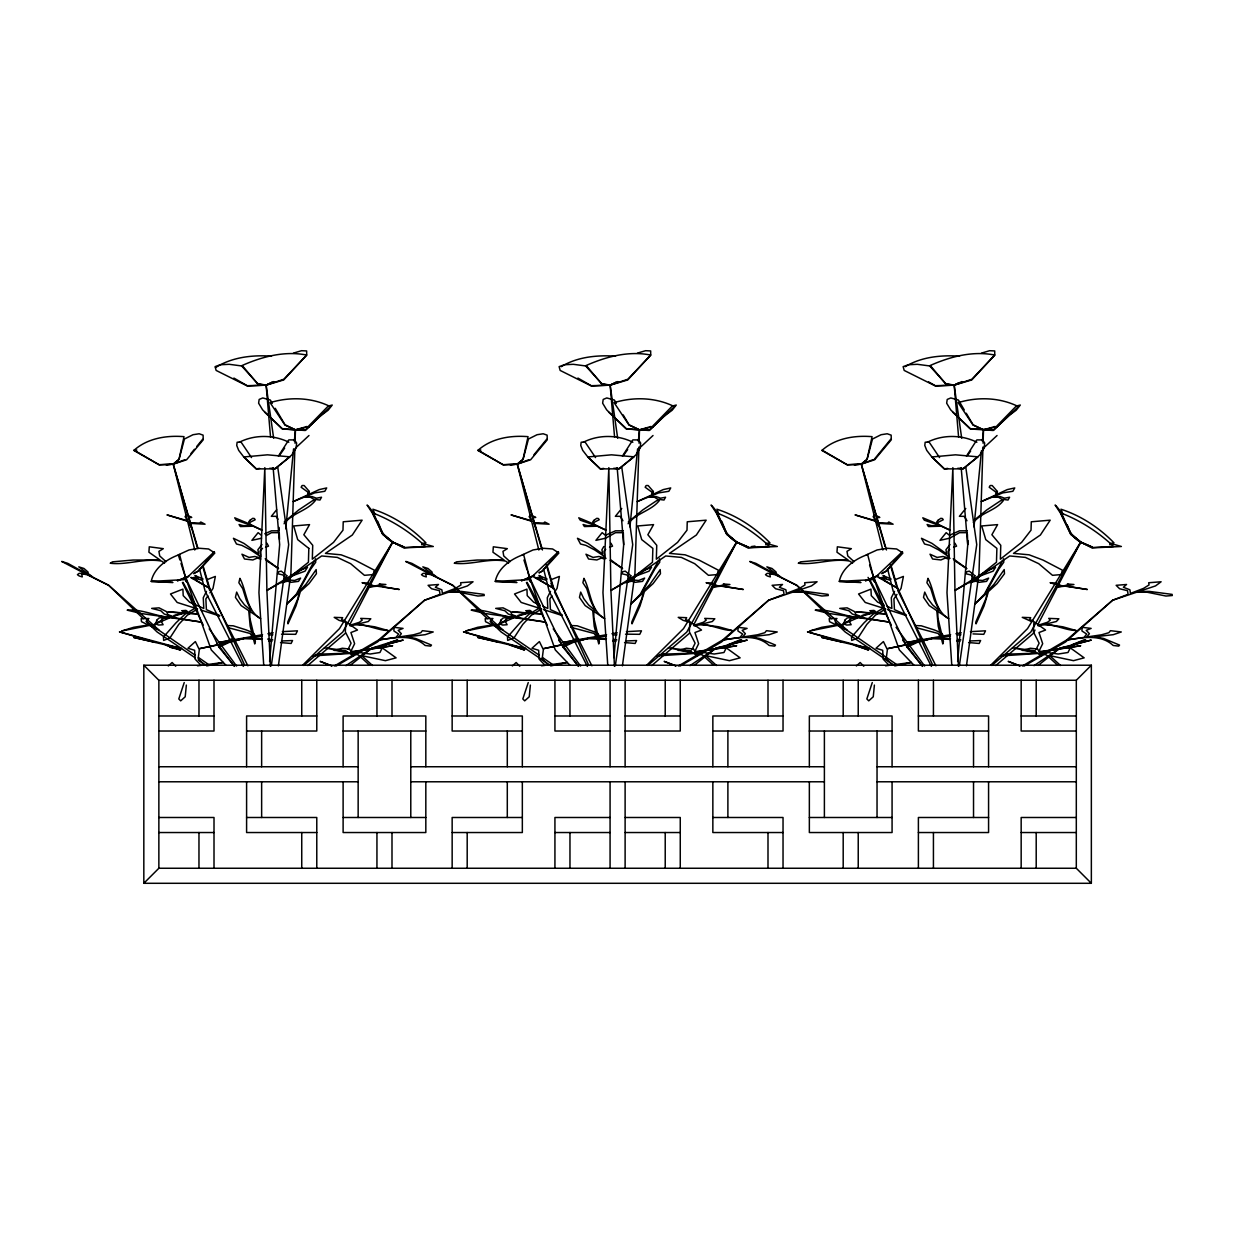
<?xml version="1.0" encoding="UTF-8"?>
<svg xmlns="http://www.w3.org/2000/svg" width="1234" height="1234" viewBox="0 0 1234 1234"><rect width="100%" height="100%" fill="white"/><g stroke="black" fill="none" stroke-linecap="round" stroke-linejoin="round"><path stroke-width="1.5" d="M718.157 573.039L718.234 570.123L699.107 560.128L685.117 554.822L669.476 553.372L696.362 535.016L706.157 520.177L687.245 521.781L686.999 530.173L677.574 542.374L656.334 559.187L656.75 545.32L647.865 534.738L653.557 524.62L637.716 525.962L641.726 539.628L652.863 548.39L652.447 562.272L627.319 582.155L665.697 555.963L681.338 557.398L694.68 563.676L708.47 575.322L718.111 574.504M1062.181 573.039L1062.273 570.123L1043.131 560.128L1029.156 554.822L1013.515 553.372L1040.385 535.016L1050.18 520.177L1031.285 521.781L1031.022 530.173L1021.598 542.374L1000.373 559.187L1000.774 545.32L991.889 534.738L997.596 524.62L981.755 525.962L985.75 539.628L996.887 548.39L996.47 562.272L971.359 582.155L1009.721 555.963L1025.377 557.398L1038.704 563.676L1052.509 575.322L1062.135 574.504M294.849 448.96L290.916 573.332L278.39 665.851M295.019 443.222L295.45 429.833L285.039 424.804L275.244 408.3M638.934 447.047L634.939 573.332L622.414 665.851M639.058 443.222L639.474 429.833L629.062 424.804L623.185 414.902M982.958 447.047L978.978 573.332L966.453 665.851M983.082 443.222L983.498 429.833L973.086 424.804L966.237 413.251M269.598 661.486L279.671 544.61L273.146 467.763M613.961 657.66L623.694 544.61L623.324 532.672L615.519 532.672L605.555 538.209L595.914 540.353L602.146 532.672L605.462 535.294L615.457 530.821L623.263 530.821M957.646 661.486L968.088 540.939M186.349 685.086L185.208 696.778L180.688 700.85L178.807 698.922L184.236 682.556M285.748 528.831L293.584 448.868M294.324 441.248L295.45 429.833L307.112 426.455M530.373 685.086L529.232 696.778L524.712 700.85L522.83 698.922L528.26 682.556M629.957 526.933L637.608 448.868M638.348 441.248L639.474 429.833L651.136 426.455M874.397 685.086L873.256 696.778L868.736 700.85L866.854 698.922L872.284 682.556M973.996 526.933L981.446 450.78M982.387 441.248L983.498 429.833L995.175 426.455M271.295 665.758L288.694 544.61L277.681 466.776M615.319 665.758L632.718 544.61L621.705 466.776M959.358 665.758L976.742 544.61L965.728 466.776M348.081 649.346L351.073 643.207L345.319 631.777L345.875 621.658L357.505 630.034L350.919 632.533L354.621 643.685L350.872 651.367L370.2 654.02L379.964 652.493L382.232 647.85L396.099 657.845L385.424 660.668L361.685 655.64L372.483 665.496M692.104 649.346L695.112 643.207L689.359 631.777L689.914 621.658L701.529 630.034L694.943 632.533L698.645 643.685L694.896 651.367L714.224 654.02L723.988 652.493L726.255 647.85L740.122 657.845L729.448 660.668L705.725 655.64L716.507 665.496M1036.144 649.346L1039.136 643.207L1033.382 631.777L1033.938 621.658L1045.568 630.034L1038.982 632.533L1042.684 643.685L1038.935 651.367L1058.248 654.02L1068.012 652.493L1070.279 647.85L1084.162 657.845L1073.487 660.668L1049.748 655.64L1060.546 665.496M206.479 591.364L203.271 597.734L203.78 608.47L189.589 602.146L183.203 595.636L182.894 589.127L170.493 593.986L177.172 602.454L195.08 608.161L184.869 614.347L175.814 623.016L163.474 637.037L163.644 640.431L169.953 637.947L178.776 624.373L187.383 615.149L197.594 608.964M550.503 591.364L547.294 597.734L547.803 608.47L543.083 606.357M570.694 627.35L571.589 625.576L577.203 625.792L597.349 632.903L599.446 635.942L606.573 634.692M894.542 591.364L891.318 597.734L891.843 608.47L887.107 606.357M188.463 519.36L189.296 517.709L191.717 517.416L188.324 515.689M532.486 519.36L533.335 517.709L535.741 517.416L530.651 514.825L529.139 516.599L531.607 520.779L511.015 514.902L531.947 521.365M876.51 519.36L877.359 517.709L879.78 517.416L874.69 514.825L873.163 516.599L875.631 520.779L855.039 514.902L875.986 521.365L878.623 525.838M349.592 624.99L392.659 542.081L382.633 533.397L377.758 521.319M693.616 624.99L736.683 542.081L726.656 533.397L721.797 521.319M1035.017 630.065L1033.259 633.443L995.792 665.542M1037.655 624.99L1080.706 542.081L1070.68 533.397L1067.209 524.774M421.627 544.657L425.19 544.179L433.319 546.492L403.934 547.896L392.659 542.081L382.694 534.507L372.498 513.282L367.069 505.045C378.576 515.473 377.558 534.723 392.659 542.081L342.713 632.116L303.811 665.45M765.666 544.657L769.214 544.179L777.343 546.492L747.974 547.896L736.683 542.081L726.733 534.507L716.538 513.282L711.092 505.045C722.6 515.473 721.582 534.723 736.683 542.081L686.752 632.116L647.85 665.45M1109.69 544.657L1113.253 544.179L1121.382 546.492L1091.997 547.896L1080.706 542.081L1070.757 534.507L1060.561 513.282L1055.132 505.045C1066.639 515.473 1065.621 534.723 1080.706 542.081L1030.776 632.116L991.874 665.45M314.593 560.39L296.283 594.248L286.766 604.028L299.152 592.675L297.934 598.459L287.861 621.751L287.985 623.849L295.99 605.971L300.371 591.564L309.04 583.605L316.413 573.717L316.166 569.584L305.816 584.453L297.764 592.721L310.644 569.275L315.703 562.241L315.488 558.771M658.617 560.39L640.323 594.248L630.79 604.028L643.176 592.675L641.958 598.459L631.885 621.751L632.024 623.849L640.014 605.971L644.395 591.564L653.079 583.605L660.452 573.717L660.19 569.584L649.84 584.453L641.788 592.721L654.668 569.275L659.727 562.241L659.511 558.771M1002.656 560.39L984.346 594.248L974.814 604.028L987.2 592.675L985.997 598.459L975.924 621.751L976.048 623.849L984.053 605.971L988.434 591.564L997.103 583.605L1004.476 573.717L1004.214 569.584L993.879 584.453L985.827 592.721L998.707 569.275L1003.766 562.241L1003.551 558.771M603.812 546.508L601.93 549.747L602.686 554.051L588.016 543.423L577.466 538.286L580.52 544.009L585.934 545.382L594.757 549.994L604.922 556.812M403.919 546.893L392.659 542.081L339.489 628.615L302.793 665.095M747.958 546.893L736.683 542.081L683.513 628.615L646.832 665.095M1091.982 546.893L1080.706 542.081L1027.536 628.615L990.856 665.095M278.406 456.102L288.802 439.89L294.525 439.921L296.638 443.068L296.098 448.035L291.718 455.053L275.413 468.673L271.881 468.334M622.43 456.102L632.841 439.89L638.564 439.921L640.662 443.068L640.122 448.035L635.757 455.053L619.437 468.673L615.905 468.334M966.453 456.102L976.865 439.89L982.588 439.921L984.686 443.068L984.146 448.035L979.781 455.053L963.461 468.673L959.929 468.334M207.898 595.899L205.862 598.891L206.387 609.627L219.806 615.627M209.934 592.906L213.004 588.417L215.364 576.417L206.71 579.81M551.937 595.899L549.901 598.891L550.41 609.627L562.164 614.871M554.991 591.41L557.028 588.417L559.403 576.417L550.734 579.81M896.979 594.402L893.925 598.891L894.434 609.627L906.188 614.871M899.015 591.41L901.051 588.417L903.427 576.417L894.773 579.81M279.47 455.454L284.668 448.096M623.494 455.454L627.659 449.562M967.518 455.454L970.649 451.042M276.647 509.765L271.341 516.321L276.061 516.321L277.974 519.267M621.735 508.454L615.365 516.321L620.1 516.321L622.954 520.733M965.759 508.454L959.404 516.321L964.124 516.321L966.978 520.733M190.962 453.526L194.448 449.269M196.777 446.43L202.592 439.335M533.828 454.93L546.616 439.335M874.382 459.187L890.655 439.335M186.627 514.825L185.1 516.599L187.568 520.779L166.976 514.902L187.923 521.365M262.534 548.343L259.942 551.228L260.713 555.547M605.709 549.315L603.981 551.228L604.737 555.547M949.733 549.315L948.005 551.228L948.776 555.547M308.778 425.977L328.259 406.032L332.239 405.045L328.09 410.274L320.531 415.827M652.817 425.977L672.299 406.032L676.263 405.045L672.129 410.274L664.555 415.827M996.841 425.977L1016.322 406.032L1020.302 405.045L1016.153 410.274L1008.579 415.827L993.725 429.895L969.986 428.738L950.658 409.827L946.663 403.194L947.218 399.43L950.812 397.95L958.402 400.032L964.278 409.95M143.823 883.297L158.862 868.258L1076.31 868.258L1091.35 883.297L1091.35 665.219L143.823 665.219L143.823 883.297L1091.35 883.297M143.823 665.219L158.862 680.258L1076.31 680.258L1091.35 665.219M284.267 521.967L298.643 509.997L312.85 500.541L315.318 500.541C307.297 510.938 292.149 512.928 284.082 523.771M628.291 521.967L642.683 509.997L656.874 500.541L659.342 500.541C651.321 510.938 636.189 512.928 628.106 523.771M973.611 520.686L986.706 509.997L1000.913 500.541L1003.365 500.541C995.869 510.66 981.323 512.388 973.425 522.491M320.562 415.719L305.245 430.481L282.725 429L264.508 412.017M664.602 415.719L649.285 430.481L626.764 429L608.547 412.017M1008.625 415.719L993.308 430.481L970.788 429L952.571 412.017M295.574 447.988L308.994 435.509M638.472 449.037L653.017 435.509M982.495 449.037L997.057 435.509M261.963 544.518L257.891 549.747L258.646 554.051L243.993 543.423L233.427 538.286L236.496 544.009L241.895 545.382L250.733 549.994L260.883 556.812M950.01 544.518L945.954 549.747L946.709 554.051L932.056 543.423L921.489 538.286L924.544 544.009L929.958 545.382L938.781 549.994L948.946 556.812M168.318 665.959L172.128 662.519L175.722 666.252M512.357 665.959L516.151 662.519L519.761 666.252M856.381 665.959L860.175 662.519L863.785 666.252M307.744 665.542L345.196 633.443M651.768 665.542L689.235 633.443M169.752 464.37L173.207 464.123L178.992 459.249L184.02 436.666C166.667 435.201 147.478 438.24 134.136 450.194L158.955 464.678L173.207 464.123L186.565 459.788L203.255 439.767L203.086 435.139L199.152 433.766L193.013 434.723L184.437 439.011L179.007 459.48L173.207 464.123L166.312 465.156M513.776 464.37L517.247 464.123L523.031 459.249L528.044 436.666C510.691 435.201 491.518 438.24 478.16 450.194L502.994 464.678L517.247 464.123L530.605 459.788L547.279 439.767L547.109 435.139L543.176 433.766L537.052 434.723L528.461 439.011L523.031 459.48L517.247 464.123L510.336 465.156M857.8 464.37L861.27 464.123L867.055 459.249L872.083 436.666C854.73 435.201 835.541 438.24 822.199 450.194L847.018 464.678L861.27 464.123L874.628 459.788L891.303 439.767L891.149 435.139L887.215 433.766L881.076 434.723L872.484 439.011L867.07 459.48L861.27 464.123L854.375 465.156M350.117 665.404L372.02 648.097L397.595 639.968L387.754 643.469M694.156 665.404L716.044 648.097L726.039 645.521L739.937 639.937L741.619 639.968L727.597 645.12L747.233 640.076L730.929 644.441L725.746 648.282L724.713 648.251L730.127 645.212L716.044 648.097L689.976 665.65M1038.18 665.404L1060.068 648.097L1070.079 645.521L1083.961 639.937L1085.658 639.968L1071.621 645.12L1091.272 640.076L1074.968 644.441L1069.77 648.282L1068.737 648.251L1074.166 645.212L1060.068 648.097L1034.015 665.65M274.735 468.843L290.005 456.858L267.439 454.822L243.838 456.966L256.178 468.889L274.735 468.843L269.768 468.241M618.758 468.843L634.045 456.858L611.462 454.822L587.862 456.966L600.218 468.889L618.758 468.843L613.807 468.241M962.798 468.843L978.068 456.858L955.486 454.822L931.901 456.966L944.241 468.889L962.798 468.843L957.831 468.241M223.261 644.21L234.475 638.965L230.419 639.274L222.845 643.654L199.492 648.668L222.506 643.963L218.942 647.14L234.522 666.36M567.285 644.21L578.499 638.965L574.442 639.274L566.884 643.654L543.515 648.668L566.529 643.963L562.982 647.14L578.561 666.36M911.309 644.21L922.538 638.965L918.482 639.274L910.908 643.654L887.539 648.668L910.553 643.963L907.005 647.14L922.585 666.36M345.952 665.65L372.02 648.097L386.103 645.212L380.689 648.251L381.707 648.282L386.905 644.441L403.209 640.076L383.573 645.12M541.633 608.964L531.422 615.149L522.8 624.373L513.992 637.947L507.668 640.431L507.513 637.037L519.853 623.016L528.892 614.347L539.104 608.161L521.195 602.454L514.532 593.986L526.918 589.127L527.226 595.636L533.628 602.146L539.921 604.953M885.657 608.964L875.446 615.149L866.839 624.373L858.016 637.947L851.691 640.431L851.537 637.037L863.877 623.016L872.932 614.347L883.143 608.161L865.235 602.454L858.556 593.986L870.957 589.127L871.266 595.636L877.652 602.146L883.96 604.953M334.291 666.036L378.622 639.983L424.573 600.233L440.014 594.31L439.458 590.7L431.561 588.741L428.09 585.317L438.502 584.484L435.34 587.291L441.849 589.775L442.42 593.4L455.454 588.387L460.976 584.931L460.637 582.741L473.054 581.769L467.47 585.919L450.765 591.487L461.207 591.394L484.067 594.387L484.237 595.528L477.913 596.037L458.863 592.181L448.42 592.274L424.573 600.233L377.45 642.004L335.972 666.098M678.314 666.036L722.646 639.983L768.612 600.233L784.053 594.31L783.482 590.7L775.584 588.741L772.114 585.317L782.526 584.484L779.364 587.291L785.888 589.775L786.444 593.4L799.493 588.387L805 584.931L804.661 582.741L817.093 581.769L811.494 585.919L794.804 591.487L805.247 591.394L828.091 594.387L828.276 595.528L821.937 596.037L802.887 592.181L792.444 592.274L768.612 600.233L721.474 642.004L680.011 666.098M1022.354 666.036L1066.67 639.983L1112.636 600.233L1128.077 594.31L1127.521 590.7L1119.608 588.741L1116.153 585.317L1126.565 584.484L1123.387 587.291L1129.912 589.775L1130.467 593.4L1143.517 588.387L1149.039 584.931L1148.7 582.741L1161.117 581.769L1155.518 585.919L1138.828 591.487L1149.27 591.394L1172.13 594.387L1172.3 595.528L1165.976 596.037L1146.926 592.181L1136.483 592.274L1112.636 600.233L1065.497 642.004L1024.035 666.098M266.513 535.448L271.495 532.672L279.285 532.672L279.501 539.489M195.157 572.699L198.319 570.972L214.423 551.629L186.072 578.499L186.92 581.754L180.982 563.367M539.181 572.699L542.343 570.972L558.447 551.629L530.096 578.499L530.959 581.754L527.705 571.851M883.205 572.699L886.367 570.972L902.47 551.629L874.135 578.499L874.983 581.754L869.584 565.064M215.518 367.593C231.899 357.135 252.446 354.821 271.495 356.179M561.223 366.683C577.203 356.857 597.133 354.929 615.535 356.179M905.247 366.683C921.243 356.857 941.172 354.929 959.558 356.179M193.599 573.671L198.365 571.111L214.839 553.033L208.592 548.976L199.414 548.282L189.049 549.948L178.298 554.868L179.917 559.974M539.212 572.807L542.389 571.111L558.879 553.033L552.631 548.976L543.438 548.282L533.073 549.948L522.321 554.868M881.662 573.671L886.413 571.111L902.902 553.033L896.655 548.976L887.477 548.282L877.112 549.948L866.361 554.868M272.004 382.154L266.128 385.147L247.309 385.98L216.135 370.431L215.102 366.637L220.3 364.74L229.277 364.308L242.651 366.082L257.968 384.221L266.128 385.147L283.727 379.949L306.664 354.991L306.649 350.934L301.543 350.703L293.461 353.094M616.028 382.154L610.151 385.147L591.333 385.98L560.159 370.431L559.125 366.637L564.339 364.74L573.316 364.308L586.674 366.082L601.991 384.221L610.151 385.147L627.767 379.949L650.688 354.991L650.673 350.934L645.583 350.703L637.484 353.094M958.587 382.895L954.191 385.147L935.372 385.98L904.183 370.431L903.149 366.637L908.363 364.74L917.34 364.308L930.698 366.082L946.015 384.221L954.191 385.147L971.79 379.949L994.727 354.991L994.712 350.934L989.606 350.703L981.524 353.094M273.825 381.568L266.128 385.147L247.232 385.702L233.874 378.067M617.848 381.568L610.151 385.147L591.256 385.702L577.913 378.067M961.888 381.568L954.191 385.147L935.295 385.702L928.616 381.892M264.77 533.798L271.434 530.821L279.239 530.821L279.131 527.458M239.18 442.327C254.451 434.461 273.47 434.646 288.833 442.204M583.204 442.327C598.475 434.461 617.494 434.646 632.857 442.204M927.243 442.327C942.514 434.461 961.533 434.646 976.881 442.204M136.851 450.071L133.673 450.364L159.279 464.863L173.207 464.123L184.684 459.804M480.89 450.071L477.697 450.364L503.318 464.863L517.247 464.123L528.707 459.804M821.721 450.364L847.342 464.863L861.27 464.123L872.746 459.804M265.526 547.248L268.503 546.153L266.945 543.238M609.55 547.248L612.542 546.153L610.984 543.238M953.574 547.248L956.566 546.153L955.008 543.238M177.65 580.813L188.833 576.216L177.418 580.643M521.673 580.813L534.445 575.368L521.458 580.643M865.697 580.813L878.485 575.368L865.481 580.643M350.98 624.959L359.387 622.291L362.194 620.131L360.683 618.388L370.802 618.789L368.303 621.489L357.089 624.265L374.75 626.81L388.047 630.528C375.398 630.265 362.935 621.766 350.163 625.977M695.004 624.959L703.411 622.291L706.234 620.131L704.722 618.388L714.825 618.789L712.342 621.489L701.113 624.265L718.774 626.81L732.086 630.528C719.437 630.265 706.974 621.766 694.187 625.977M1039.028 624.959L1047.45 622.291L1050.257 620.131L1048.746 618.388L1058.865 618.789L1056.366 621.489L1045.152 624.265L1062.813 626.81L1076.11 630.528C1063.461 630.265 1050.998 621.766 1038.226 625.977M229.678 642.312L245.088 638.117L230.264 641.927L218.942 647.14L185.655 577.913L179.578 554.529C167.13 558.909 154.111 567.733 151.227 581.399L185.239 579.594L186.488 581.877L185.655 577.913L211.261 649.932L225.822 665.095M573.717 642.312L589.127 638.117L574.288 641.927L562.982 647.14L529.694 577.913L523.602 554.529C511.169 558.909 498.135 567.733 495.266 581.399L529.278 579.594L530.512 581.877L529.694 577.913L555.285 649.932L569.846 665.095M917.741 642.312L933.151 638.117L918.327 641.927L907.005 647.14L873.718 577.913L867.641 554.529C855.193 558.909 842.174 567.733 839.29 581.399L873.302 579.594L874.551 581.877L873.718 577.913L899.324 649.932L913.885 665.095M309.194 426.671L295.45 429.833L281.923 428.738L262.595 409.827L258.616 403.194L259.155 399.43L262.749 397.95L270.339 400.032L272.298 403.348M653.218 426.671L639.474 429.833L625.947 428.738L606.634 409.827L602.639 403.194L603.195 399.43L606.773 397.95L614.362 400.032L616.321 403.348M261.531 538.209L251.89 540.353L258.107 532.672L261.423 535.294M206.741 665.897L223.292 662.457L204.088 664.956L198.134 658.817L199.322 649.655L195.373 641.572L187.938 648.266L194.617 650.272L195.173 659.203L201.111 665.342L197.517 665.82M550.765 665.897L567.316 662.457L548.127 664.956L542.173 658.817L543.346 649.655L539.397 641.572L531.962 648.266L538.656 650.272L539.196 659.203L545.15 665.342L541.541 665.82M894.804 665.897L911.34 662.457L892.151 664.956L886.197 658.817L887.385 649.655L883.421 641.572L875.986 648.266L882.68 650.272L883.22 659.203L889.174 665.342L885.58 665.82M422.244 543.5L425.915 542.821C411.2 527.736 392.998 515.719 372.899 509.226L374.982 514.408M766.268 543.5L769.939 542.821C755.223 527.736 737.037 515.719 716.923 509.226L719.006 514.408M1110.307 543.5L1113.963 542.821C1099.263 527.736 1081.061 515.719 1060.962 509.226L1063.045 514.408M262.549 634.692L255.423 635.942L253.325 632.903L246.306 629.957L233.18 625.792L227.55 625.576M267.886 633.752L273.238 632.811M611.925 633.752L617.262 632.811M918.189 640.4L907.16 642.328L917.942 640.77M921.86 639.752L940.215 636.513L938.133 633.474L916.399 627.72M950.612 634.692L943.486 635.942L941.388 632.903L934.354 629.957L921.243 625.792L915.613 625.576M955.949 633.752L961.286 632.811M256.178 468.889L259.634 468.396M600.218 468.889L603.657 468.396M944.241 468.889L947.697 468.396M262.333 636.05L248.157 638.101L262.395 638.657M606.372 636.05L592.197 638.101L606.434 638.657M921.536 640.245L932.318 638.672L950.118 639.366M950.396 636.05L936.22 638.101L950.458 638.657M751.429 546.569L754.977 546.091M189.727 522.722L199.476 523.108L200.803 522.028L205.06 524.203L189.959 523.339M533.751 522.722L543.5 523.108L544.826 522.028L549.099 524.203L533.983 523.339L535.479 527.334M877.775 522.722L887.524 523.108L888.85 522.028L893.123 524.203L878.006 523.339L879.503 527.334M378.144 586.073L385.887 584.5L379.301 584.006L380.612 584.7L374.349 586.135L367.562 583.111L362.056 582.695L373.455 586.258L367.686 587.091L377.203 586.165L399.307 589.497L383.111 586.813M269.428 635.016L272.868 634.77M281.491 634.153L295.713 634.322L297.471 630.821L282.355 631.654M613.452 635.016L616.907 634.77M625.515 634.153L639.736 634.322L641.495 630.821L626.378 631.654M957.491 635.016L960.931 634.77M970.418 631.654L985.519 630.821L983.76 634.322L972.994 633.906M281.506 640.986L292.566 640.539L291.101 643.454L280.534 642.559M625.53 640.986L636.605 640.539L635.124 643.454L624.558 642.559M969.569 640.986L980.629 640.539L979.148 643.454L968.597 642.559M967.302 530.821L959.497 530.821L949.486 535.294L946.169 532.672L939.953 540.353L949.578 538.209L959.543 532.672L967.348 532.672M158.862 715.982L214.006 715.982M316.783 715.982L246.599 715.982L246.599 766.746M452.153 715.982L522.337 715.982L522.337 766.746M554.93 715.982L610.074 715.982M625.114 715.982L680.258 715.982M783.035 715.982L712.851 715.982L712.851 766.746M918.389 715.982L988.573 715.982L988.573 766.746M1021.166 715.982L1076.31 715.982M158.862 731.022L214.006 731.022L214.006 680.258M246.599 731.022L316.783 731.022L316.783 680.258M343.114 731.022L425.823 731.022M522.337 731.022L452.153 731.022L452.153 680.258M610.074 731.022L554.93 731.022L554.93 680.258M625.114 731.022L680.258 731.022L680.258 680.258M712.851 731.022L783.035 731.022L783.035 680.258M809.35 731.022L892.074 731.022M988.573 731.022L918.389 731.022L918.389 680.258M1076.31 731.022L1021.166 731.022L1021.166 680.258M158.862 766.746L358.153 766.746M410.783 766.746L824.389 766.746M877.035 766.746L1076.31 766.746M158.862 781.785L358.153 781.785M410.783 781.785L824.389 781.785M877.035 781.785L1076.31 781.785M158.862 817.494L214.006 817.494L214.006 868.258M246.599 817.494L316.783 817.494L316.783 868.258M343.114 817.494L425.823 817.494M522.337 817.494L452.153 817.494L452.153 868.258M610.074 817.494L554.93 817.494L554.93 868.258M625.114 817.494L680.258 817.494L680.258 868.258M712.851 817.494L783.035 817.494L783.035 868.258M809.35 817.494L892.074 817.494M988.573 817.494L918.389 817.494L918.389 868.258M1076.31 817.494L1021.166 817.494L1021.166 868.258M158.862 832.534L214.006 832.534M316.783 832.534L246.599 832.534L246.599 781.785M452.153 832.534L522.337 832.534L522.337 781.785M554.93 832.534L610.074 832.534M625.114 832.534L680.258 832.534M783.035 832.534L712.851 832.534L712.851 781.785M918.389 832.534L988.573 832.534L988.573 781.785M1021.166 832.534L1076.31 832.534M606.095 639.366L588.294 638.672L563.136 642.328L596.192 636.513L594.109 633.474L572.375 627.72M262.055 639.366L244.27 638.672L219.112 642.328L252.168 636.513L250.086 633.474L228.352 627.72M860.53 582.278L839.29 581.399L860.885 582.571M516.506 582.278L495.266 581.399L516.861 582.571M172.482 582.278L151.227 581.399L172.837 582.571M1035.388 650.889L1012.528 647.757L1035.11 652.539M691.364 650.889L668.489 647.757L702.377 654.93L713.175 664.787M345.427 650.626L324.465 647.757L358.354 654.93L369.136 664.787M957.445 639.351L960.87 639.922M613.421 639.351L616.846 639.922M267.67 639.073L272.807 639.922M1038.874 653.341L1046.401 654.93L1057.199 664.787M956.643 640.832L959.913 641.572M612.619 640.832L615.889 641.572M268.596 640.832L271.85 641.572M843.532 642.343L821.751 637.438L852 644.472L868.566 650.01L854.36 645.012L869.584 648.56L807.483 631.87L834.863 639.86M499.492 642.343L477.728 637.438L507.961 644.472L524.527 650.01L510.321 645.012L525.561 648.56L463.46 631.87L490.823 639.86M950.057 558.292L942.915 556.488L937.1 557.413L930.004 554.205L932.565 559.002L940.894 559.958L945.306 558.092L948.884 559.002M606.033 558.292L598.891 556.488L593.076 557.413L585.965 554.205L588.541 559.002L596.855 559.958L601.282 558.092L604.861 559.002M260.22 557.845L254.852 556.488L249.037 557.413L241.941 554.205L244.502 559.002L252.831 559.958L257.258 558.092L260.821 559.002M1031.855 621.689L1022.246 617.355L1030.729 617.679L1029.572 619.561L1033.059 620.825M689.405 622.137L683.112 620.347L678.222 617.355L686.69 617.679L685.533 619.561L689.019 620.825M345.366 622.137L339.072 620.347L334.183 617.355L342.666 617.679L341.51 619.561L344.996 620.825M887.493 609.55L905.756 615.38M543.454 609.55L561.717 615.38M201.25 610.136L219.513 615.951M1019.978 665.959L1008.178 661.378L1019.855 665.805M675.939 665.959L664.154 661.378L675.816 665.805M331.915 665.959L320.115 661.378L331.792 665.805M1080.706 542.081L1092.213 547.541L1113.592 546.446C1098.322 531.993 1080.244 520.378 1060.577 512.866L1070.927 534.044L1080.706 542.081L1091.889 547.032M736.683 542.081L748.19 547.541L769.569 546.446C754.298 531.993 736.204 520.378 716.553 512.866L726.888 534.044L736.683 542.081L747.866 547.032M392.659 542.081L404.15 547.541L425.529 546.446C410.259 531.993 392.181 520.378 372.529 512.866L382.864 534.044L392.659 542.081L403.827 547.032M877.544 576.864L897.766 588.34L932.873 665.465M533.52 576.864L553.727 588.34L588.834 665.465M191.039 577.743L209.703 588.34L244.81 665.465M879.194 577.358L882.403 579.255L881.863 577.419L886.135 577.99L882.989 575.491L891.102 579.039L889.39 579.918L883.914 578.638L884.454 580.474L897.766 588.34L890.778 564.586M535.155 577.358L538.363 579.255L537.823 577.419L542.112 577.99L538.965 575.491L547.078 579.039L545.366 579.918L539.89 578.638L540.43 580.474L553.727 588.34L546.755 564.586M191.131 577.358L194.34 579.255L193.8 577.419L198.088 577.99L194.926 575.491L203.055 579.039L201.327 579.918L195.851 578.638L196.407 580.474L209.703 588.34L203.255 566.421M954.237 560.359L966.608 568.643M610.213 560.359L622.584 568.643L610.722 559.881M266.189 560.359L278.545 568.643L265.202 558.786M894.403 665.419L845.182 631.978L835.495 622.63M550.379 665.419L501.158 631.978L490.083 621.304M195.234 657.876L157.119 631.978L146.044 621.304M198.412 660.02L206.356 665.419M895.899 664L841.449 626.44L844.904 623.401L857.352 618.033L850.828 618.188L850.642 620.255L844.025 622.831L840.57 625.885L835.773 622.769L834.878 620.363L836.976 618.512L829.186 618.697L829.556 621.689L836.39 624.975L821.782 627.288L809.766 630.99L837.362 625.437L847.126 630.127L796.732 585.286L781.708 577.651L776.232 573.671L776.109 572.052L772.006 568.488L766.854 566.853L779.379 576.463L755.902 563.383L749.763 561.439L773.286 573.764L767.224 573.347L765.481 574.674L767.209 575.939L770.34 576.926L769.893 574.705L771.373 573.98L775.399 574.813L796.732 585.286L831.346 618.635M539.289 655.254L497.425 626.44L500.881 623.401L513.313 618.033L506.804 618.188L506.619 620.255L500.001 622.831L496.546 625.885L491.749 622.769L490.854 620.363L492.937 618.512L485.163 618.697L485.517 621.689L492.366 624.975L477.743 627.288L465.742 630.99L493.322 625.437L503.102 630.127L452.693 585.286L437.669 577.651L432.208 573.671L432.085 572.052L427.982 568.488L422.83 566.853L435.34 576.463L411.878 563.383L405.724 561.439L429.262 573.764L423.2 573.347L421.457 574.674L423.185 575.939L426.316 576.926L425.853 574.705L427.334 573.98L431.36 574.813L452.693 585.286L487.307 618.635M542.436 657.444L551.876 664M195.25 655.254L153.386 626.44L156.841 623.401L169.289 618.033L162.765 618.188L162.595 620.255L155.962 622.831L152.507 625.885L147.71 622.769L146.815 620.363L148.913 618.512L141.139 618.697L141.494 621.689L148.327 624.975L133.719 627.288L121.719 630.99L149.299 625.437L159.063 630.127L108.669 585.286L93.645 577.651L88.169 573.671L88.046 572.052L83.943 568.488L78.791 566.853L91.316 576.463L67.839 563.383L61.7 561.439L85.223 573.764L79.161 573.347L77.418 574.674L79.146 575.939L82.277 576.926L81.83 574.705L83.31 573.98L87.336 574.813L108.669 585.286L143.283 618.635M198.396 657.444L207.836 664M852.601 563.136L849.717 561.115C832.426 557.861 815.35 565.28 798.305 563.244L800.604 561.84L821.119 560.035L848.144 560.02L836.976 552.23L837.346 546.801L851.367 548.667L846.987 551.367L847.773 555.932L854.067 561.671M508.578 563.136L505.678 561.115C488.402 557.861 471.326 565.28 454.282 563.244L456.565 561.84L477.095 560.035L504.104 560.02L492.952 552.23L493.322 546.801L507.344 548.667L502.963 551.367L503.734 555.932L510.028 561.671M164.554 563.136L161.654 561.115C144.363 557.861 127.287 565.28 110.258 563.244L112.541 561.84L133.056 560.035L160.081 560.02L148.913 552.23L149.283 546.801L163.304 548.667L158.924 551.367L159.71 555.932L166.004 561.671M953.25 558.786L966.716 568.55M943.933 468.365L931.917 457.074L926.734 450.364L924.79 445.474L925.176 442.25L929.001 441.911L939.583 457.583M599.909 468.365L587.893 457.074L582.71 450.364L580.751 445.474L581.152 442.25L584.978 441.911L595.559 457.583M255.87 468.365L243.854 457.074L238.686 450.364L236.727 445.474L237.129 442.25L240.938 441.911L251.535 457.583M891.272 625.036L868.057 577.389M902.702 640.153L922.137 665.836M547.233 625.036L526.44 582.541M558.663 640.153L578.098 665.836M203.209 625.036L182.416 582.541M216.922 643.176L234.074 665.836M896.1 627.319L924.621 666.036M553.218 628.862L580.582 666.036M209.194 628.862L236.558 666.036M550.966 583.528L552.925 586.582M188.802 522.861L191.44 527.334L190.452 524.666M869.276 578.947L883.822 605.771M527.072 582.309L539.798 605.771M183.048 582.309L195.774 605.771M897.735 590.546L935.943 665.805M931.377 666.36L893.169 591.101L887.539 568.689M554.575 592.258L591.919 665.805M587.353 666.36L549.145 591.101L543.515 568.689M211.415 593.97L247.895 665.805M243.329 666.36L205.106 591.101L199.476 568.689M523.941 559.974L527.165 570.154M882.85 550.009L861.27 464.123L886.49 549.978M538.826 550.009L517.247 464.123L542.466 549.978M194.787 550.009L173.207 464.123L197.887 548.158M861.27 464.123L885.056 546.569M890.331 564.894L897.211 588.711M517.247 464.123L541.556 548.405M546.307 564.894L553.171 588.711M173.207 464.123L197.517 548.405M202.808 566.73L209.672 590.546M961.702 438.301L954.191 385.147L945.645 383.543L929.557 365.788C949.764 356.749 972.731 350.564 994.851 355.083L971.883 379.239L954.191 385.147L958.587 437.021M617.679 438.301L610.151 385.147L601.621 383.543L585.518 365.788C605.74 356.749 628.692 350.564 650.827 355.083L627.844 379.239L610.151 385.147L614.563 437.021M273.655 438.301L266.128 385.147L257.582 383.543L241.494 365.788C261.701 356.749 284.668 350.564 306.788 355.083L283.82 379.239L266.128 385.147L270.524 437.021M961.193 467.763L967.718 544.61L967.41 534.368M617.17 467.763L623.694 544.61M951.784 665.357L946.987 592.613L952.864 467.64L954.962 590.423L958.463 666.36M607.76 665.357L602.963 592.613L608.84 467.64L610.923 590.423L614.439 666.36M263.737 665.357L258.939 592.613L264.816 467.64L266.899 590.423L270.4 666.36M1076.31 680.258L1076.31 868.258M1036.205 680.258L1036.205 715.982M1036.205 832.534L1036.205 868.258M973.533 731.022L973.533 766.746M973.533 781.785L973.533 817.494M933.428 680.258L933.428 715.982M933.428 832.534L933.428 868.258M892.074 766.746L892.074 715.982L809.35 715.982L809.35 766.746M892.074 781.785L892.074 832.534L809.35 832.534L809.35 781.785M877.035 731.022L877.035 817.494M858.232 680.258L858.232 715.982M858.232 832.534L858.232 868.258M843.192 680.258L843.192 715.982M843.192 832.534L843.192 868.258M824.389 731.022L824.389 817.494M767.995 680.258L767.995 715.982M767.995 832.534L767.995 868.258M727.89 731.022L727.89 766.746M727.89 781.785L727.89 817.494M665.219 680.258L665.219 715.982M665.219 832.534L665.219 868.258M625.114 680.258L625.114 766.746M625.114 781.785L625.114 868.258M610.074 680.258L610.074 766.746M610.074 781.785L610.074 868.258M569.969 680.258L569.969 715.982M569.969 832.534L569.969 868.258M507.297 731.022L507.297 766.746M507.297 781.785L507.297 817.494M467.192 680.258L467.192 715.982M467.192 832.534L467.192 868.258M425.823 766.746L425.823 715.982L343.114 715.982L343.114 766.746M425.823 781.785L425.823 832.534L343.114 832.534L343.114 781.785M410.783 731.022L410.783 817.494M391.996 680.258L391.996 715.982M391.996 832.534L391.996 868.258M376.941 680.258L376.941 715.982M376.941 832.534L376.941 868.258M358.153 731.022L358.153 817.494M301.744 680.258L301.744 715.982M301.744 832.534L301.744 868.258M261.639 731.022L261.639 766.746M261.639 781.785L261.639 817.494M198.967 680.258L198.967 715.982M198.967 832.534L198.967 868.258M158.862 680.258L158.862 868.258M248.744 610.691L250.163 626.162L254.728 643.947L255.361 641.264L249.792 617.91L249.808 611.401L260.652 618.697C246.121 610.228 247.001 591.734 239.905 578.314L238.872 582.726L242.743 588.68L246.26 600.002L251.304 610.707L244.471 604.861L239.72 598.567L236.666 592.089L235.432 597.349L241.154 605.586L248.744 610.691M592.767 610.691L594.202 626.162L598.752 643.947L599.385 641.264L593.816 617.91L593.847 611.401L604.691 618.697C590.161 610.228 591.024 591.734 583.929 578.314L582.895 582.726L586.767 588.68L590.299 600.002L595.343 610.707L588.495 604.861L583.744 598.567L580.69 592.089L579.456 597.349L585.178 605.586L592.767 610.691M936.807 610.691L938.226 626.162L942.791 643.947L943.408 641.264L937.855 617.91L937.871 611.401L948.715 618.697C934.184 610.228 935.064 591.734 927.953 578.314L926.919 582.726L930.791 588.68L934.323 600.002L939.367 610.707L932.534 604.861L927.783 598.567L924.729 592.089L923.495 597.349L929.217 605.586L936.807 610.691M393.985 627.319L393.908 630.975L398.628 634.075L396.052 637.392L378.622 639.983C394.109 637.777 412.326 633.644 425.144 645.475L430.666 646.138L431.484 645.089L415.58 638.472L407.081 636.744L425.221 634.677L433.227 631.962L422.383 630.682L420.825 632.687L413.467 634.8L398.752 636.991L401.343 633.674L398.166 630.343L403.071 628.399L393.985 627.319M738.025 627.319L737.932 630.975L742.667 634.075L740.076 637.392L722.646 639.983C738.133 637.777 756.349 633.644 769.168 645.475L774.69 646.138L775.507 645.089L759.604 638.472L751.105 636.744L769.26 634.677L777.25 631.962L766.422 630.682L764.849 632.687L757.506 634.8L742.775 636.991L745.367 633.674L742.189 630.343L747.11 628.399L738.025 627.319M1082.048 627.319L1081.956 630.975L1086.691 634.075L1084.1 637.392L1066.67 639.983C1082.172 637.777 1100.373 633.644 1113.207 645.475L1118.729 646.138L1119.546 645.089L1103.643 638.472L1095.144 636.744L1113.284 634.677L1121.29 631.962L1110.446 630.682L1108.872 632.687L1101.53 634.8L1086.799 636.991L1089.391 633.674L1086.229 630.343L1091.134 628.399L1082.048 627.319M308.824 548.39L308.423 562.272L283.296 582.155L321.673 555.963L337.314 557.398L350.641 563.676L364.446 575.322L374.072 574.504L374.21 570.123L355.068 560.128L341.093 554.822L325.452 553.372L352.322 535.016L362.117 520.177L343.222 521.781L342.975 530.173L333.535 542.374L312.31 559.187L312.726 545.32L303.842 534.738L309.533 524.62L293.692 525.962L297.687 539.628L308.824 548.39M309.318 491.487L309.071 494.263L319.205 489.605L326.686 487.939L324.835 491.286L314.67 492.89L305.585 496.562L312.079 496.562L316.475 498.197L321.519 497.24L319.976 500.032L313.837 499.261L310.413 497.24L303.919 497.24L293.183 501.59L307.636 494.927L307.898 492.15L301.142 487.245L302.083 485.533L304.135 485.533L309.318 491.487M653.341 491.487L653.094 494.263L663.229 489.605L670.71 487.939L668.859 491.286L658.694 492.89L649.624 496.562L656.102 496.562L660.498 498.197L665.558 497.24L664 500.032L657.861 499.261L654.436 497.24L647.958 497.24L637.207 501.59L651.675 494.927L651.922 492.15L645.166 487.245L646.122 485.533L648.159 485.533L653.341 491.487M997.365 491.487L997.134 494.263L1007.252 489.605L1014.749 487.939L1012.883 491.286L1002.733 492.89L993.648 496.562L1000.126 496.562L1004.538 498.197L1009.582 497.24L1008.024 500.032L1001.9 499.261L998.46 497.24L991.982 497.24L981.246 501.59L995.699 494.927L995.946 492.15L989.205 487.245L990.146 485.533L992.198 485.533L997.365 491.487M286.782 575.692L286.242 578.576L298.566 571.018L307.513 567.254L305.029 571.157L292.952 575.615L281.938 581.877L289.558 580.057L294.571 580.489L300.602 578.098L298.52 581.368L291.378 582.294L287.537 581.214L279.917 583.019L266.899 590.423L284.499 579.641L285.054 576.756L282.756 574.921L277.573 573.687L278.838 571.697L281.244 571.126L286.782 575.692M630.805 575.692L630.265 578.576L642.59 571.018L651.537 567.254L649.053 571.157L636.975 575.615L625.977 581.877L633.582 580.057L638.61 580.489L644.626 578.098L642.544 581.368L635.417 582.294L631.561 581.214L623.957 583.019L610.923 590.423L628.538 579.641L629.078 576.756L626.795 574.921L621.597 573.687L622.861 571.697L625.268 571.126L630.805 575.692M974.845 575.692L974.305 578.576L986.629 571.018L995.576 567.254L993.092 571.157L980.999 575.615L970.001 581.877L977.621 580.057L982.634 580.489L988.65 578.098L986.568 581.368L979.441 582.294L975.6 581.214L967.98 583.019L954.962 590.423L972.562 579.641L973.117 576.756L970.819 574.921L965.636 573.687L966.901 571.697L969.307 571.126L974.845 575.692M156.78 620.224L155.638 623.91L158.631 625.052L163.119 624.728L160.975 620.918L162.225 618.527L167.67 617.278L200.926 622.013L177.326 618.203L167.87 614.578L166.559 611.663L159.063 607.853L151.674 608.393L160.775 610.722L164.215 613.992L173.67 617.602C157.705 617.478 142.851 608.732 127.179 610.151L141.108 613.499L164.4 616.815L158.955 618.064L156.78 620.224M500.819 620.224L499.677 623.91L502.654 625.052L507.143 624.728L504.999 620.918L506.264 618.527L511.709 617.278L544.95 622.013L521.35 618.203L511.909 614.578L510.598 611.663L503.086 607.853L495.698 608.393L504.814 610.722L508.238 613.992L517.694 617.602C501.729 617.478 486.875 608.732 471.203 610.151L485.147 613.499L508.423 616.815L502.994 618.064L500.819 620.224M844.843 620.224L843.701 623.91L846.678 625.052L851.167 624.728L849.023 620.918L850.288 618.527L855.733 617.278L888.974 622.013L865.373 618.203L855.933 614.578L854.622 611.663L847.11 607.853L839.737 608.393L848.838 610.722L852.278 613.992L861.718 617.602C845.768 617.478 830.914 608.732 815.227 610.151L829.171 613.499L852.447 616.815L847.018 618.064L844.843 620.224M184.977 611.262L184.637 612.218L187.198 613.144L167.947 611.848L182.91 613.113L173.809 615.55L174.611 615.843L184.313 613.175L198.458 613.93L188.709 613.252L186.149 612.326L187.352 611.432L185.933 610.398L181.768 610.737L184.977 611.262M529 611.262L528.676 612.218L531.237 613.144L511.987 611.848L526.949 613.113L517.833 615.55L518.65 615.843L528.337 613.175L542.497 613.93L532.749 613.252L530.188 612.326L531.391 611.432L529.957 610.398L525.792 610.737L529 611.262M873.024 611.262L872.7 612.218L875.261 613.144L856.01 611.848L870.973 613.113L861.872 615.55L862.674 615.843L872.376 613.175L886.521 613.93L876.772 613.252L874.212 612.326L875.415 611.432L873.981 610.398L869.831 610.737L873.024 611.262M711.602 583.111L718.389 586.135L724.636 584.7L723.325 584.006L729.911 584.5L722.168 586.073L743.331 589.497L721.242 586.165L711.709 587.091L717.494 586.258L706.079 582.695L711.602 583.111M1055.625 583.111L1062.412 586.135L1068.675 584.7L1067.364 584.006L1073.935 584.5L1066.207 586.073L1087.355 589.497L1065.266 586.165L1055.749 587.091L1061.518 586.258L1050.103 582.695L1055.625 583.111M249.993 520.301L248.728 521.828L248.975 523.71L234.722 517.802L236.28 520.208L251.813 525.576L243.129 525.638L239.057 524.512L240.368 526.548L253.171 526.193L261.87 530.126L250.132 524.28L249.87 522.398L255.176 519.761L254.389 518.527L252.739 518.326L249.993 520.301M594.017 520.301L592.752 521.828L593.014 523.71L578.746 517.802L580.304 520.208L595.852 525.576L587.153 525.638L583.096 524.512L584.392 526.548L597.194 526.193L605.909 530.126L594.171 524.28L593.909 522.398L599.215 519.761L598.413 518.527L596.778 518.326L594.017 520.301M938.041 520.301L936.776 521.828L937.038 523.71L922.785 517.802L924.343 520.208L939.876 525.576L931.192 525.638L927.12 524.512L928.431 526.548L941.218 526.193L949.933 530.126L938.195 524.28L937.933 522.398L943.239 519.761L942.437 518.527L940.802 518.326L938.041 520.301M330.373 406.634L305.677 429.895L295.45 429.833L284.977 425.067L270.092 402.654C289.697 396.654 311.878 397.363 330.373 406.634M674.396 406.634L649.701 429.895L639.474 429.833L629.016 425.067L614.116 402.654C633.721 396.654 655.917 397.363 674.396 406.634M1018.42 406.634L997.257 426.671L983.498 429.833L973.04 425.067L958.155 402.654C977.76 396.654 999.941 397.363 1018.42 406.634M319.652 654.159L312.819 655.933L349.808 653.496L353.479 655.933L351.289 652.107L392.643 645.752L351.073 651.737L349.546 649.053L342.342 648.251L334.183 650.38L346.137 651.043L349.237 653.11L319.652 654.159M663.691 654.159L656.843 655.933L693.847 653.496L697.503 655.933L695.328 652.107L736.667 645.752L695.112 651.737L693.57 649.053L686.366 648.251L678.222 650.38L690.176 651.043L693.277 653.11L663.691 654.159M1007.715 654.159L1000.882 655.933L1037.871 653.496L1041.542 655.933L1039.352 652.107L1080.706 645.752L1039.136 651.737L1037.609 649.053L1030.405 648.251L1022.246 650.38L1034.2 651.043L1037.3 653.11L1007.715 654.159M172.498 647.557L169.66 647.11L180.503 650.01L166.297 645.012L181.521 648.56L119.42 631.87L155.469 642.343L133.688 637.438L163.937 644.472L172.498 647.557"/></g></svg>
